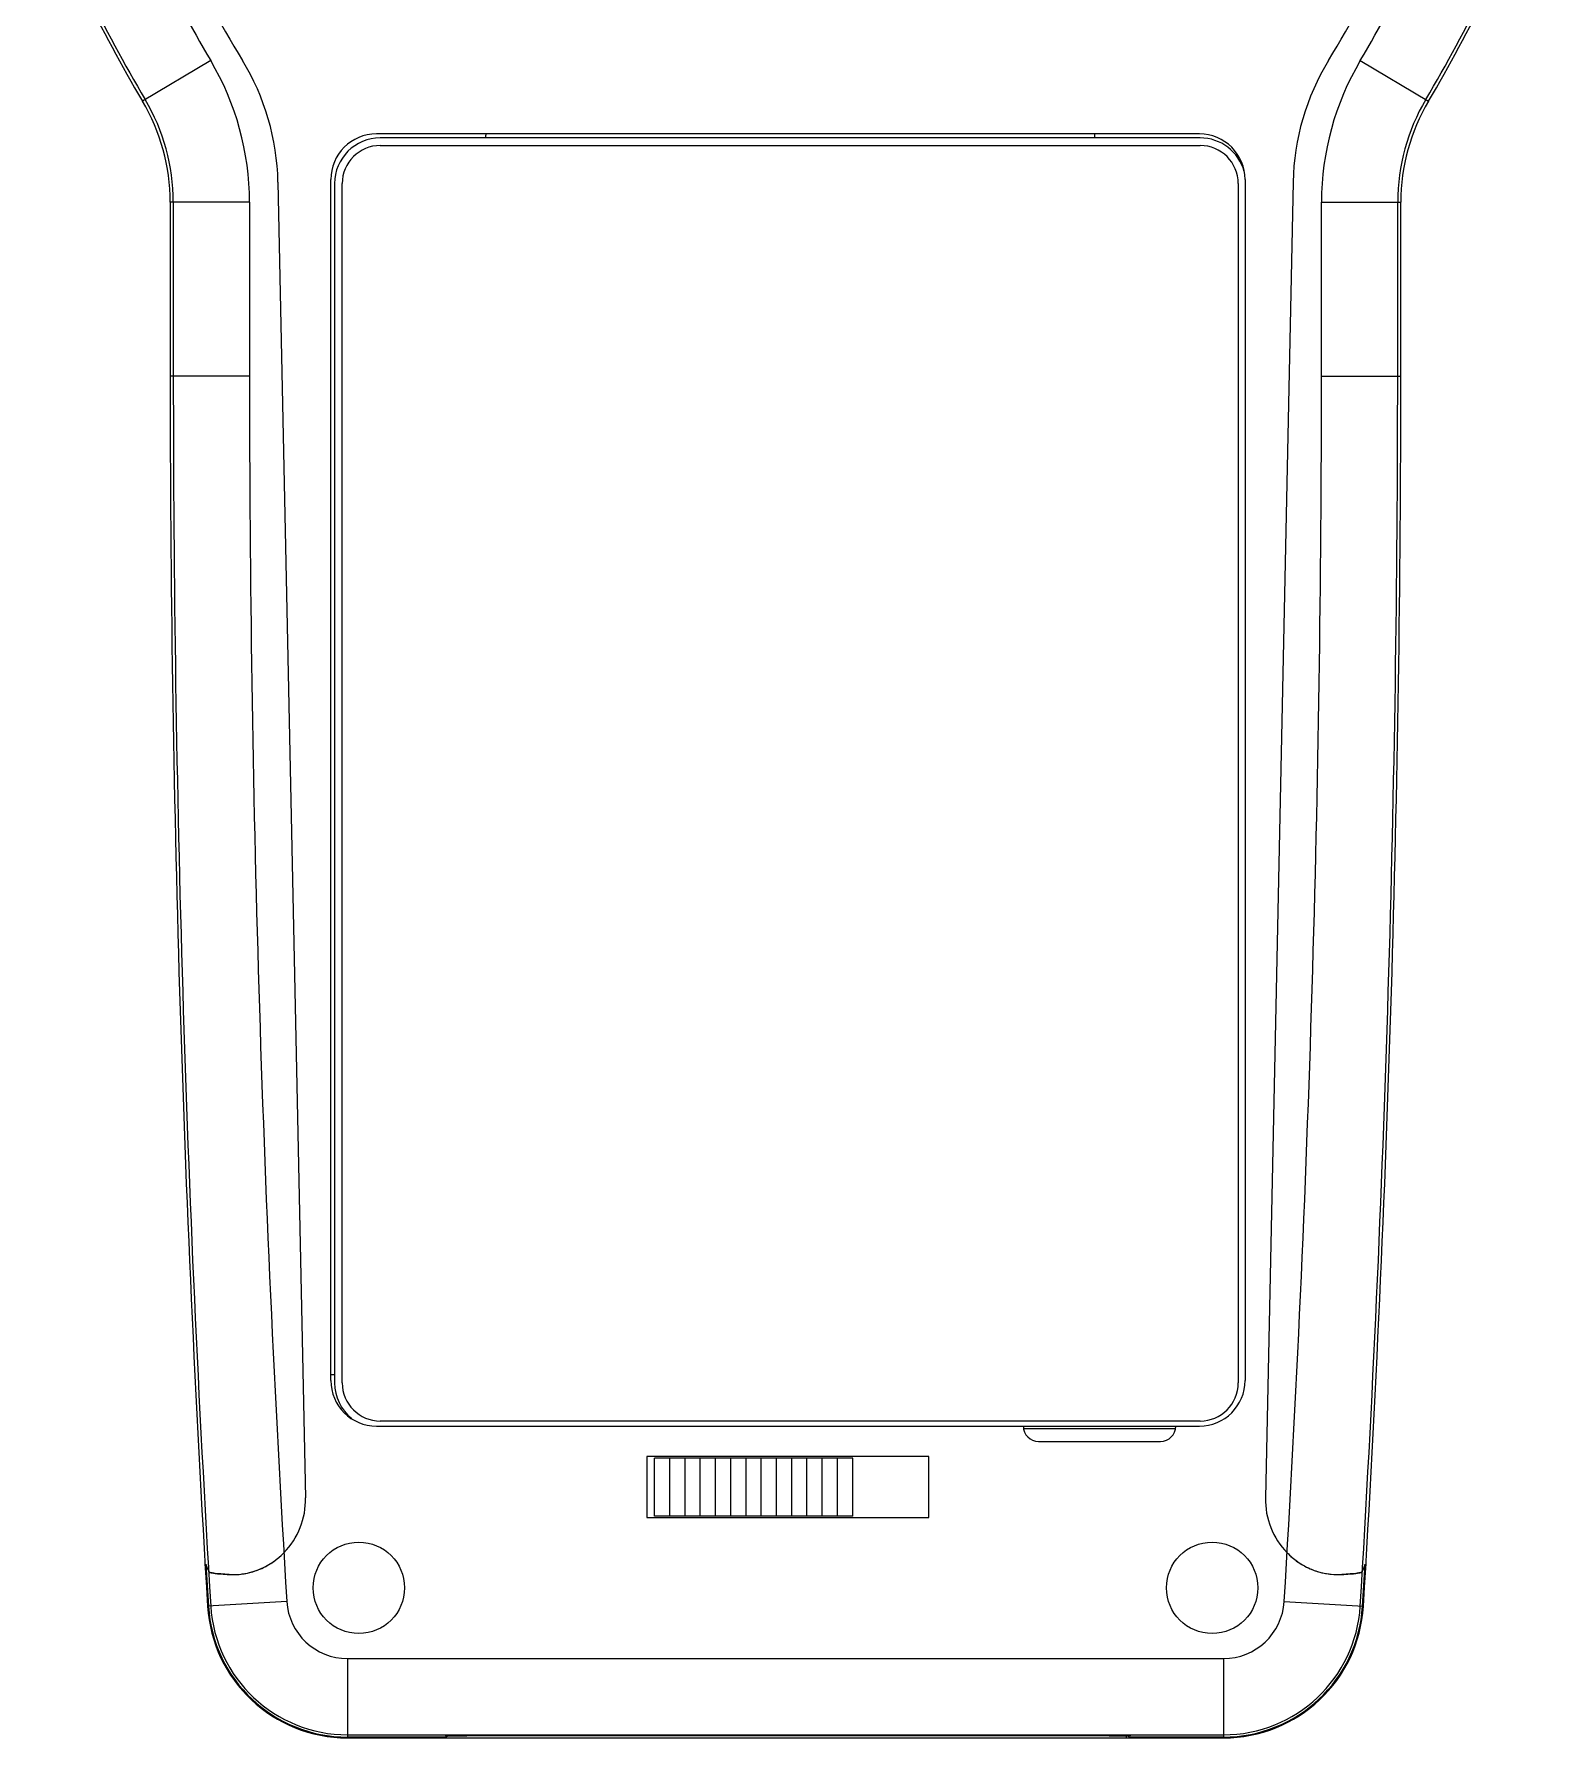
# Model space of a CAD drawing. Header units: millimetres. Extents: x 7503 to 8097, y 3855 to 4275.
# Drawn here: x 7724.8 to 7823.4, y 3979.8 to 4091.6 of the extents above; entities that cross this region are included whole.
import ezdxf

# ---------------------------------------------------------------- set-up
doc = ezdxf.new("R2010")
doc.units = ezdxf.units.MM

msp = doc.modelspace()

# ---------------------------------------------------------------- linework, layer by layer
at = {"color": 7, "linetype": 'Continuous'}
for p, q in [((7736.386, 4089.849), (7731.909, 4087.194)), ((7811.829, 4089.849), (7816.306, 4087.194)), ((7801.267, 4085.04), (7747.267, 4085.04)), ((7801.317, 4084.778), (7747.517, 4084.778)), ((7747.517, 4084.278), (7801.317, 4084.278)), ((7740.8, 4081.88), (7742.609, 3995.533)), ((7744.267, 4003.24), (7744.267, 4082.04)), ((7744.517, 4081.778), (7744.517, 4003.078)), ((7745.017, 4003.078), (7745.017, 4081.778)), ((7803.817, 4081.778), (7803.817, 4003.078)), ((7804.267, 4082.04), (7804.267, 4003.24)), ((7807.415, 4081.88), (7805.606, 3995.533)), ((7738.932, 4080.563), (7733.727, 4080.563)), ((7733.727, 4080.563), (7733.727, 4069.139)), ((7733.932, 4080.563), (7733.932, 4069.139)), ((7738.932, 4080.563), (7738.932, 4069.139)), ((7809.283, 4069.139), (7809.283, 4080.563)), ((7809.283, 4080.563), (7814.488, 4080.563)), ((7814.283, 4069.139), (7814.283, 4080.563)), ((7814.488, 4069.139), (7814.488, 4080.563)), ((7738.932, 4069.139), (7733.727, 4069.139)), ((7809.283, 4069.139), (7814.488, 4069.139)), ((7744.267, 4003.64), (7744.517, 4003.64)), ((7801.317, 4000.578), (7747.517, 4000.578)), ((7747.267, 4000.24), (7801.267, 4000.24)), ((7789.743, 4000.078), (7799.692, 4000.078)), ((7790.717, 3999.24), (7798.717, 3999.24)), ((7765.017, 3998.24), (7765.017, 3994.24)), ((7783.517, 3998.24), (7765.017, 3998.24)), ((7765.517, 3994.34), (7765.517, 3998.14)), ((7778.517, 3998.14), (7765.517, 3998.14)), ((7766.517, 3994.34), (7766.517, 3998.14)), ((7767.517, 3994.34), (7767.517, 3998.14)), ((7768.517, 3994.34), (7768.517, 3998.14)), ((7769.517, 3994.34), (7769.517, 3998.14)), ((7770.517, 3994.34), (7770.517, 3998.14)), ((7771.517, 3994.34), (7771.517, 3998.14)), ((7772.517, 3994.34), (7772.517, 3998.14)), ((7773.517, 3994.34), (7773.517, 3998.14)), ((7774.517, 3994.34), (7774.517, 3998.14)), ((7775.517, 3994.34), (7775.517, 3998.14)), ((7776.517, 3994.34), (7776.517, 3998.14)), ((7777.517, 3994.34), (7777.517, 3998.14)), ((7778.517, 3994.34), (7778.517, 3998.14)), ((7783.517, 3994.24), (7783.517, 3998.24)), ((7765.017, 3994.24), (7783.517, 3994.24)), ((7778.517, 3994.34), (7765.517, 3994.34)), ((7736.025, 3991.076), (7736.019, 3991.178)), ((7736.623, 3990.585), (7736.354, 3990.632)), ((7737.054, 3990.542), (7736.714, 3990.573)), ((7737.608, 3990.505), (7737.054, 3990.542)), ((7811.161, 3990.542), (7810.607, 3990.505)), ((7811.501, 3990.573), (7811.161, 3990.542)), ((7811.862, 3990.632), (7811.592, 3990.585)), ((7812.197, 3991.178), (7812.191, 3991.076)), ((7741.379, 3988.738), (7736.184, 3988.422)), ((7806.836, 3988.738), (7812.032, 3988.422)), ((7745.367, 3984.986), (7745.367, 3979.781)), ((7745.367, 3984.986), (7802.849, 3984.986)), ((7802.849, 3984.986), (7802.849, 3979.781)), ((7745.367, 3979.987), (7802.849, 3979.987)), ((7751.767, 3979.836), (7745.367, 3979.836)), ((7745.367, 3979.781), (7802.849, 3979.781)), ((7751.767, 3979.781), (7751.767, 3979.788)), ((7751.867, 3979.788), (7751.767, 3979.788)), ((7751.867, 3979.788), (7751.867, 3979.893)), ((7793.767, 3979.94), (7754.767, 3979.94)), ((7793.667, 3979.915), (7754.867, 3979.915)), ((7796.667, 3979.788), (7796.667, 3979.893)), ((7796.767, 3979.788), (7796.667, 3979.788)), ((7802.849, 3979.836), (7796.767, 3979.836)), ((7796.767, 3979.781), (7796.767, 3979.788))]:
    msp.add_line(p, q, dxfattribs=at)
at = {"color": 52, "linetype": 'Continuous', "true_color": 0xcccc33}
msp.add_line((7796.458, 3979.913), (7796.458, 3979.781), dxfattribs=at)
at = {"color": 7, "linetype": 'Continuous'}
for centre in [(7746.108, 3989.631), (7802.108, 3989.631)]:
    msp.add_circle(centre, 3, dxfattribs=at)
for centre, radius, start, end in [((7817.924, 4138.198), 93, 200.59267, 211.31591), ((7730.291, 4138.198), 93, 328.68409, 339.40733), ((7817.924, 4138.198), 94.795, 201.36295, 210.66664), ((7730.291, 4138.198), 94.795, 329.33336, 338.63705), ((7817.924, 4138.198), 100, 201.36295, 210.66664), ((7817.924, 4138.198), 99.795, 201.36295, 210.66664), ((7730.291, 4138.198), 99.795, 329.33336, 338.63705), ((7730.291, 4138.198), 100, 329.33336, 338.63705), ((7720.727, 4080.563), 18.205, 0, 30.66664), ((7724.804, 4081.545), 16, 1.2, 31.31591), ((7823.412, 4081.545), 16, 148.68409, 178.8), ((7827.488, 4080.563), 18.205, 149.33336, 180), ((7720.727, 4080.563), 13, 0, 30.66664), ((7720.727, 4080.563), 13.205, 0, 30.66664), ((7827.488, 4080.563), 13.205, 149.33336, 180), ((7827.488, 4080.563), 13, 149.33336, 180), ((7747.267, 4082.04), 3, 90, 180), ((7747.517, 4081.778), 3, 90, 180), ((7755.417, 4084.778), 1, 164.72746, 180), ((7793.417, 4084.778), 1, 0, 15.27254), ((7801.267, 4082.04), 3, 0, 90), ((7801.317, 4081.778), 3, 15.33881, 90), ((7747.517, 4081.778), 2.5, 90, 180), ((7801.317, 4081.778), 2.5, 0, 90), ((9061.02, 4069.139), 1327.293, 180, 183.486476), ((9061.02, 4069.139), 1327.087, 180, 183.486476), ((9061.02, 4069.139), 1322.088, 180, 183.486476), ((6487.196, 4069.139), 1322.088, 356.513524, 0), ((6487.196, 4069.139), 1327.087, 356.513524, 0), ((6487.196, 4069.139), 1327.293, 356.513524, 0), ((7747.267, 4003.24), 3, 180, 270), ((7747.517, 4003.078), 3, 180, 231.20279), ((7747.517, 4003.078), 2.5, 180, 270), ((7801.267, 4003.24), 3, 270, 0), ((7801.317, 4003.078), 2.5, 270, 0), ((7790.717, 4000.24), 1, 180, 270), ((7798.717, 4000.24), 1, 270, 0), ((7737.729, 3995.298), 4.827, 303.5555, 315.77792), ((7810.492, 3995.304), 4.835, 224.23044, 234.83133), ((9061.02, 4069.139), 1327.238, 183.367283, 183.486476), ((7737.054, 3993.365), 2.813, 261.19907, 263.06809), ((7737.853, 3994.96), 4.462, 266.85858, 276.88612), ((7737.844, 3995.031), 4.533, 276.88337, 280.29046), ((7737.834, 3995.084), 4.587, 280.29899, 287.82646), ((7737.816, 3995.143), 4.649, 287.82272, 291.72172), ((7737.798, 3995.185), 4.694, 291.72661, 300.00504), ((7737.767, 3995.241), 4.758, 299.99225, 303.54756), ((7810.455, 3995.252), 4.772, 234.83123, 237.88322), ((7810.425, 3995.201), 4.713, 237.86561, 244.87316), ((7810.407, 3995.162), 4.67, 244.87037, 250.8275), ((7810.387, 3995.104), 4.608, 250.82574, 254.64214), ((7810.376, 3995.061), 4.563, 254.63434, 262.27135), ((7810.368, 3995.008), 4.51, 262.28111, 264.19139), ((7810.362, 3994.931), 4.433, 264.16848, 273.17005), ((7811.162, 3993.365), 2.813, 276.93173, 278.80088), ((6487.196, 4069.139), 1327.238, 356.513524, 356.632717), ((7745.367, 3988.981), 9.2, 183.48648, 270), ((7745.367, 3988.981), 9.145, 183.48648, 270), ((7745.367, 3988.981), 8.995, 183.48648, 270), ((7745.367, 3988.981), 3.995, 183.48648, 270), ((7802.849, 3988.981), 3.995, 270, 356.51352), ((7802.849, 3988.981), 8.995, 270, 356.51352), ((7802.849, 3988.981), 9.145, 270, 356.51352), ((7802.849, 3988.981), 9.2, 270, 356.51352)]:
    msp.add_arc(centre, radius, start, end, dxfattribs=at)
for centre, major_axis, ratio, start_param, end_param in [((7737.61, 3995.428), (-0.105, 5.006), 0.9986289, -2.3650089, -1.5707963), ((7810.605, 3995.428), (0.105, 5.006), 0.9986289, 1.5707963, 2.3650088), ((9061.02, 4513.95), (0, 1483.938), 0.9540176, -4.3523781, -4.3520166), ((6487.196, 4513.95), (0, 1483.938), 0.9540176, -1.9311687, -1.9308072), ((7754.767, 3979.893), (3, 0), 0.0157093, 1.5707963, 3.1415927), ((7754.867, 3979.868), (3, 0), 0.0157093, 7.8539816, 9.424778), ((7793.667, 3979.868), (3, 0), 0.0157093, 6.2831853, 7.8539816), ((7793.767, 3979.893), (3, 0), 0.0157093, 0, 1.5707963)]:
    msp.add_ellipse(centre, major_axis=major_axis, ratio=ratio, start_param=start_param, end_param=end_param, dxfattribs=at)
for points, start_tangent, end_tangent in [([(7737.608, 3990.505), (7738.46, 3990.54), (7739.374, 3990.763), (7740.314, 3991.221), (7741.188, 3991.931)], (0.9984392, -0.0558498), (0.6979871, 0.7161104)), ([(7807.027, 3991.931), (7807.716, 3991.345), (7808.448, 3990.923), (7809.183, 3990.656), (7809.915, 3990.521), (7810.607, 3990.505)], (0.697987, -0.7161104), (0.9984392, 0.0558502)), ([(7736.354, 3990.632), (7736.254, 3990.679)], (-0.9885834, 0.1506746), (-0.3383034, 0.9410371)), ([(7736.254, 3990.679), (7736.351, 3990.633), (7736.625, 3990.585), (7737.062, 3990.541), (7737.608, 3990.505)], (0.3383034, -0.9410371), (0.9984392, -0.0558498)), ([(7810.607, 3990.505), (7811.153, 3990.541), (7811.591, 3990.585), (7811.864, 3990.633), (7811.961, 3990.679)], (0.9984392, 0.0558502), (0.3383034, 0.9410371)), ([(7811.961, 3990.679), (7811.862, 3990.632)], (-0.3383034, -0.9410371), (-0.988583, -0.1506776))]:
    msp.add_spline(points, degree=3, dxfattribs=dict(at, start_tangent=start_tangent, end_tangent=end_tangent))

doc.saveas('drawing.dxf')
